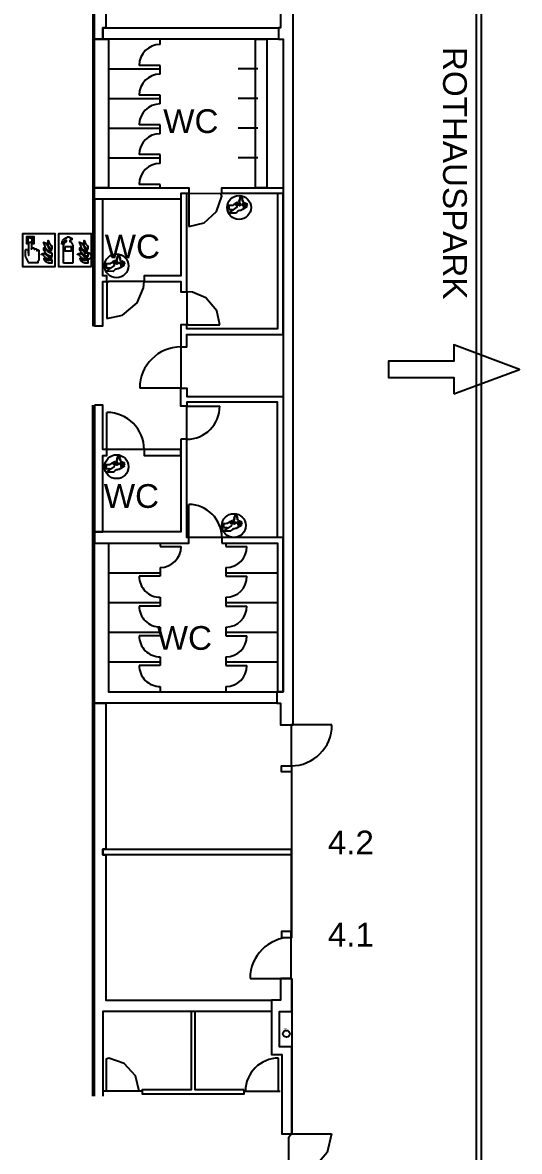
# Model space of a CAD drawing. Header units: metres. Extents: x 19 to 194, y 62 to 154.
# Drawn here: x 179.11 to 194.28, y 81.3 to 115.77 of the extents above; entities that cross this region are included whole.
import ezdxf

# ---------------------------------------------------------------- set-up
doc = ezdxf.new("R2010")
doc.units = ezdxf.units.M
doc.header["$MEASUREMENT"] = 0
doc.layers.add('ALL', color=7, linetype='Continuous')
doc.styles.add('Arial', font='Arial.ttf')

msp = doc.modelspace()

# ---------------------------------------------------------------- linework, layer by layer
at = {"layer": 'ALL', "color": 18, "lineweight": 25, "true_color": 0x000000}
for points in [[(192.975, 62.1359), (192.975, 142.847)], [(193.125, 62.1359), (193.125, 142.847)], [(181.265, 106.5119), (181.265, 106.5099), (181.265, 128.1753)], [(183.315, 115.0995), (183.315, 115.265)], [(183.315, 114.4595), (182.675, 114.4595)], [(183.315, 114.194), (183.315, 114.4595)], [(181.74, 114.357), (183.315, 114.357)], [(186.3, 114.357), (185.7, 114.357)], [(181.74, 113.449), (183.315, 113.449)], [(183.315, 113.5515), (182.675, 113.5515)], [(183.315, 113.2835), (183.315, 113.5515)], [(186.3, 113.449), (185.7, 113.449)], [(181.74, 112.541), (183.315, 112.541)], [(183.315, 112.6435), (182.675, 112.6435)], [(183.315, 112.3755), (183.315, 112.6435)], [(186.3, 112.541), (185.7, 112.541)], [(183.315, 111.7355), (182.675, 111.7355)], [(183.315, 111.4675), (183.315, 111.7355)], [(181.74, 111.633), (183.315, 111.633)], [(186.3, 111.633), (185.7, 111.633)], [(183.315, 110.8275), (182.675, 110.8275)], [(183.315, 110.7275), (183.315, 110.8275)], [(183.95, 105.8653), (183.95, 104.6053)], [(183.95, 104.6053), (182.69, 104.6053)], [(181.2649, 82.9946), (181.2649, 104.09)], [(181.69, 102.73), (181.69, 103.865)], [(184.125, 103.045), (184.125, 104.055)], [(184.125, 104.055), (185.135, 104.055)], [(182.825, 102.73), (181.69, 102.73)], [(184.19, 100.045), (184.19, 101.055)], [(185.2, 100.045), (184.19, 100.045)], [(183.315, 99.87), (183.315, 99.77)], [(183.315, 99.77), (183.955, 99.77)], [(185.325, 99.87), (185.325, 99.77)], [(185.325, 99.77), (185.965, 99.77)], [(183.315, 98.962), (181.74, 98.962)], [(183.315, 99.13), (183.315, 98.862)], [(185.325, 99.13), (185.325, 98.862)], [(186.9, 98.962), (185.325, 98.962)], [(183.315, 98.862), (182.675, 98.862)], [(185.325, 98.862), (185.965, 98.862)], [(183.315, 98.222), (183.315, 97.954)], [(185.325, 98.222), (185.325, 97.954)], [(183.315, 98.054), (181.74, 98.054)], [(183.315, 97.954), (182.675, 97.954)], [(186.9, 98.054), (185.325, 98.054)], [(185.325, 97.954), (185.965, 97.954)], [(183.315, 97.314), (183.315, 97.046)], [(185.325, 97.314), (185.325, 97.046)], [(183.315, 97.146), (181.74, 97.146)], [(183.315, 97.046), (182.675, 97.046)], [(186.9, 97.146), (185.325, 97.146)], [(185.325, 97.046), (185.965, 97.046)], [(183.315, 96.238), (181.74, 96.238)], [(183.315, 96.4035), (183.315, 96.138)], [(185.325, 96.4035), (185.325, 96.138)], [(186.9, 96.238), (185.325, 96.238)], [(183.315, 96.138), (182.675, 96.138)], [(185.325, 96.138), (185.965, 96.138)], [(183.315, 95.498), (183.315, 95.33)], [(185.325, 95.498), (185.325, 95.33)], [(181.315, 82.9946), (181.315, 94.99), (181.655, 94.99), (181.655, 90.53), (181.565, 90.53), (181.565, 90.355), (181.655, 90.355), (181.655, 85.92), (186.715, 85.92), (186.715, 85.58), (181.565, 85.58), (181.565, 82.9946)], [(188.56, 94.3253), (187.31, 94.3253)], [(187.31, 94.3253), (187.31, 93.0753)], [(187.31, 86.5853), (187.31, 87.8353)], [(186.06, 86.5853), (187.31, 86.5853)], [(187.34, 86.585), (187.34, 81.845)], [(182.675, 83.1441), (182.5614, 83.6095), (182.2148, 83.9913), (181.7511, 84.1504), (181.665, 84.1239), (181.6635, 83.1441), (181.565, 83.1441)], [(186.9302, 83.144), (186.9302, 84.154)], [(182.765, 83.144), (181.665, 83.144)], [(185.875, 83.1437), (186.975, 83.1437)]]:
    msp.add_lwpolyline(points, dxfattribs=at)
for points in [[(181.565, 128.1753), (181.565, 124.6749), (181.655, 124.6749), (181.655, 120.2399), (181.565, 120.2399), (181.565, 120.0649), (181.655, 120.0649), (181.655, 115.6049), (181.565, 115.6049), (181.565, 115.2649), (181.315, 115.2649), (181.315, 128.1753)], [(187.375, 116.27), (186.985, 116.27), (186.985, 115.605), (186.925, 115.605), (186.925, 115.265), (187.075, 115.265), (187.075, 95.33), (186.8752, 95.33), (186.8752, 94.99), (186.985, 94.99), (186.9849, 94.325), (187.3749, 94.325)], [(186.925, 115.605), (186.925, 115.265), (181.565, 115.265), (181.565, 115.605)], [(181.315, 110.725), (181.315, 115.265), (181.74, 115.265), (181.74, 110.725)], [(186.575, 115.2653), (186.575, 110.7253), (186.225, 110.7253), (186.225, 115.2653)], [(181.315, 110.55), (181.315, 110.725), (184.19, 110.725), (184.19, 110.55), (183.95, 110.55), (183.95, 110.375), (181.315, 110.375), (181.315, 110.55)], [(185.2, 110.55), (185.2, 110.725), (187.075, 110.725), (187.075, 110.55)], [(181.315, 110.375), (181.315, 106.51), (181.565, 106.51), (181.565, 107.865), (181.69, 107.865), (181.69, 108.04), (181.565, 108.04), (181.565, 110.375)], [(183.95, 110.55), (183.95, 108.04), (182.825, 108.04), (182.825, 107.865), (183.95, 107.865), (183.95, 107.55), (184.125, 107.55), (184.125, 110.55)], [(186.9, 110.55), (186.9, 106.415), (184.125, 106.415), (184.125, 106.54), (183.95, 106.54), (183.95, 105.8653), (184.125, 105.8653), (184.125, 106.24), (187.075, 106.24), (187.075, 110.55)], [(184.19, 109.54), (184.6554, 109.6536), (185.0373, 110.0002), (185.1963, 110.4639), (185.1698, 110.55), (184.19, 110.5349), (184.19, 109.6644)], [(181.69, 106.73), (182.1693, 106.8362), (182.6172, 107.2104), (182.8076, 107.667), (182.825, 107.8615), (181.7412, 107.865), (181.69, 107.8174), (181.69, 106.8289)], [(185.135, 106.54), (185.0405, 106.9666), (184.7075, 107.3651), (184.3012, 107.5345), (184.1281, 107.55), (184.125, 106.5856), (184.1674, 106.54), (185.047, 106.54)], [(186.9, 100.0449), (186.9, 104.1799), (184.125, 104.1799), (184.125, 104.0549), (183.95, 104.0549), (183.95, 104.6084), (184.125, 104.6084), (184.125, 104.3549), (187.075, 104.3549), (187.075, 100.0449)], [(181.315, 104.09), (181.315, 100.22), (181.565, 100.22), (181.565, 102.555), (181.69, 102.555), (181.69, 102.73), (181.565, 102.73), (181.565, 104.09)], [(183.95, 103.045), (183.95, 100.22), (181.315, 100.22), (181.315, 99.87), (184.19, 99.87), (184.19, 100.045), (184.125, 100.045), (184.125, 103.045)], [(183.95, 102.73), (182.825, 102.73), (182.825, 102.555), (183.95, 102.555)], [(185.2, 99.87), (186.9, 99.87), (186.9, 95.33), (187.075, 95.33), (187.075, 100.045), (185.2, 100.045)], [(181.74, 99.87), (181.74, 95.33), (186.8752, 95.33), (186.875, 94.99), (181.315, 94.99), (181.315, 99.87)], [(187.32, 93.0752), (187.32, 92.8949), (187.015, 92.8949), (187.015, 93.0752)], [(187.34, 93.0753), (187.32, 93.0753), (187.3193, 87.8349), (187.34, 87.8349), (187.34, 93.0753)], [(187.3196, 90.53), (187.3196, 90.355), (181.565, 90.355), (181.565, 90.53)], [(187.3193, 87.835), (187.3193, 88.015), (187.015, 88.015), (187.015, 87.835)], [(187.34, 86.585), (186.985, 86.585), (186.985, 85.92), (186.715, 85.92), (186.715, 84.26), (187.0249, 84.26), (187.0249, 81.845), (187.34, 81.845), (187.34, 84.5), (186.955, 84.5), (186.955, 85.58), (187.34, 85.58)], [(185.875, 83.18), (184.38, 83.18), (184.38, 85.58), (184.26, 85.58), (184.26, 83.18), (182.765, 83.18), (182.765, 83.06), (185.875, 83.06)], [(188.55, 81.845), (188.4154, 81.2677), (188.0007, 80.7811), (187.4297, 80.5531), (187.2902, 80.5392), (187.8812, 80.3744), (188.3276, 79.9636), (188.5412, 79.3863), (188.5497, 79.265), (188.4574, 79.235), (187.3477, 79.235), (187.245, 79.2762), (187.245, 81.7423), (187.317, 81.845), (188.4267, 81.845)]]:
    msp.add_lwpolyline(points, close=True, dxfattribs=at)
at = {"layer": 'ALL', "color": 4, "lineweight": 25}
for points in [[(185.41, 110.0602), (185.4882, 110.0627), (185.5142, 110.0611), (185.5473, 110.0537), (185.5503, 110.0492), (185.6506, 110.1181), (185.6614, 110.1561), (185.6809, 110.1929), (185.6316, 110.1948), (185.6275, 110.1964), (185.6242, 110.2002), (185.625, 110.2065), (185.6422, 110.2163), (185.6595, 110.2221), (185.6724, 110.2305), (185.683, 110.2478), (185.6843, 110.2575), (185.6821, 110.265), (185.6781, 110.2686), (185.6737, 110.2708), (185.6657, 110.2695), (185.648, 110.2602), (185.6059, 110.2407), (185.5842, 110.2265), (185.57, 110.2168), (185.5576, 110.2061), (185.5443, 110.1968), (185.5297, 110.1858), (185.5053, 110.1827), (185.4619, 110.1796), (185.4098, 110.1779), (185.41, 110.0602)], [(185.4108, 109.9533), (185.6505, 110.1181), (185.6614, 110.156), (185.6809, 110.1929), (185.7058, 110.2286), (185.7288, 110.2626), (185.7338, 110.2645), (185.7437, 110.2605), (185.7474, 110.2478), (185.7456, 110.2252), (185.7244, 110.1897), (185.7233, 110.1803), (185.7265, 110.1786), (185.7338, 110.1806), (185.8949, 110.2674), (185.9027, 110.2689), (185.9113, 110.2645), (185.9151, 110.2583), (185.914, 110.2495), (185.9049, 110.2421), (185.8308, 110.1933), (185.8313, 110.19), (185.8343, 110.1897), (185.9431, 110.2461), (185.9517, 110.2461), (185.9575, 110.2413), (185.9587, 110.233), (185.9559, 110.227), (185.9314, 110.2103), (185.8484, 110.1593), (185.8491, 110.1571), (185.8518, 110.1551), (185.9535, 110.206), (185.9617, 110.2045), (185.9669, 110.1991), (185.9679, 110.1923), (185.9646, 110.1857), (185.9569, 110.1804), (185.8575, 110.1196), (185.8566, 110.1165), (185.8588, 110.1145), (185.9368, 110.1522), (185.9425, 110.1521), (185.9492, 110.1488), (185.9515, 110.1424), (185.9524, 110.1389), (185.9503, 110.1327), (185.9431, 110.1278), (185.8303, 110.0579), (185.8127, 110.0468), (185.799, 110.0391), (185.7741, 110.0318), (185.7492, 110.0262), (185.7196, 110.0236), (185.7029, 110.0168), (185.6844, 110.0065), (185.6556, 109.9829), (185.62, 109.9516), (185.4108, 109.9533)], [(181.6691, 108.2798), (181.7473, 108.2823), (181.7733, 108.2807), (181.8064, 108.2733), (181.8094, 108.2688), (181.9097, 108.3377), (181.9205, 108.3757), (181.94, 108.4125), (181.8907, 108.4144), (181.8866, 108.416), (181.8833, 108.4198), (181.8841, 108.4261), (181.9013, 108.4359), (181.9186, 108.4417), (181.9315, 108.4501), (181.9421, 108.4674), (181.9434, 108.4771), (181.9412, 108.4846), (181.9372, 108.4882), (181.9328, 108.4904), (181.9248, 108.4891), (181.9071, 108.4798), (181.865, 108.4603), (181.8433, 108.4461), (181.8291, 108.4364), (181.8167, 108.4257), (181.8034, 108.4164), (181.7888, 108.4054), (181.7644, 108.4023), (181.721, 108.3992), (181.6689, 108.3975), (181.6691, 108.2798)], [(181.67, 108.173), (181.9097, 108.3378), (181.9206, 108.3757), (181.9401, 108.4126), (181.965, 108.4483), (181.988, 108.4823), (181.993, 108.4842), (182.0029, 108.4802), (182.0066, 108.4675), (182.0048, 108.4449), (181.9836, 108.4094), (181.9825, 108.4), (181.9857, 108.3983), (181.993, 108.4003), (182.1541, 108.4871), (182.1619, 108.4886), (182.1705, 108.4842), (182.1743, 108.478), (182.1732, 108.4692), (182.1641, 108.4618), (182.09, 108.413), (182.0905, 108.4097), (182.0935, 108.4094), (182.2023, 108.4658), (182.2109, 108.4658), (182.2167, 108.461), (182.2179, 108.4527), (182.2151, 108.4467), (182.1906, 108.43), (182.1076, 108.379), (182.1083, 108.3768), (182.111, 108.3748), (182.2127, 108.4257), (182.2209, 108.4242), (182.2261, 108.4188), (182.2271, 108.412), (182.2238, 108.4054), (182.2161, 108.4001), (182.1167, 108.3393), (182.1158, 108.3362), (182.118, 108.3342), (182.196, 108.3719), (182.2017, 108.3718), (182.2084, 108.3685), (182.2107, 108.3621), (182.2116, 108.3586), (182.2095, 108.3524), (182.2023, 108.3475), (182.0895, 108.2776), (182.0719, 108.2665), (182.0582, 108.2588), (182.0333, 108.2515), (182.0084, 108.2459), (181.9788, 108.2433), (181.9621, 108.2365), (181.9436, 108.2262), (181.9148, 108.2026), (181.8792, 108.1713), (181.67, 108.173)], [(192.2835, 104.4282), (194.2835, 105.1782), (192.2835, 105.9282), (192.2835, 105.4282), (190.2835, 105.4282), (190.2835, 104.9282), (192.2835, 104.9282), (192.2835, 104.4282)], [(181.6713, 102.1462), (181.7495, 102.1487), (181.7755, 102.1471), (181.8086, 102.1397), (181.8116, 102.1352), (181.9119, 102.2041), (181.9227, 102.2421), (181.9422, 102.2789), (181.8929, 102.2808), (181.8888, 102.2824), (181.8855, 102.2862), (181.8863, 102.2925), (181.9035, 102.3023), (181.9208, 102.3081), (181.9337, 102.3165), (181.9443, 102.3338), (181.9456, 102.3435), (181.9434, 102.351), (181.9394, 102.3546), (181.935, 102.3568), (181.927, 102.3555), (181.9093, 102.3462), (181.8672, 102.3267), (181.8455, 102.3125), (181.8313, 102.3028), (181.8189, 102.2921), (181.8056, 102.2828), (181.791, 102.2718), (181.7666, 102.2687), (181.7232, 102.2656), (181.6711, 102.2639), (181.6713, 102.1462)], [(181.6721, 102.0393), (181.9118, 102.2041), (181.9227, 102.242), (181.9422, 102.2789), (181.9671, 102.3146), (181.9901, 102.3486), (181.9951, 102.3505), (182.005, 102.3465), (182.0087, 102.3338), (182.0069, 102.3112), (181.9857, 102.2757), (181.9846, 102.2663), (181.9878, 102.2646), (181.9951, 102.2666), (182.1562, 102.3534), (182.164, 102.3549), (182.1726, 102.3505), (182.1764, 102.3443), (182.1753, 102.3355), (182.1662, 102.3281), (182.0921, 102.2793), (182.0926, 102.276), (182.0956, 102.2757), (182.2044, 102.3321), (182.213, 102.3321), (182.2188, 102.3273), (182.22, 102.319), (182.2172, 102.313), (182.1927, 102.2963), (182.1097, 102.2453), (182.1104, 102.2431), (182.1131, 102.2411), (182.2148, 102.292), (182.223, 102.2905), (182.2282, 102.2851), (182.2292, 102.2783), (182.2259, 102.2717), (182.2182, 102.2664), (182.1188, 102.2056), (182.1179, 102.2025), (182.1201, 102.2005), (182.1981, 102.2382), (182.2038, 102.2381), (182.2105, 102.2348), (182.2128, 102.2284), (182.2137, 102.2249), (182.2116, 102.2187), (182.2044, 102.2138), (182.0916, 102.1439), (182.074, 102.1328), (182.0603, 102.1251), (182.0354, 102.1178), (182.0105, 102.1122), (181.9809, 102.1096), (181.9642, 102.1028), (181.9457, 102.0925), (181.9169, 102.0689), (181.8813, 102.0376), (181.6721, 102.0393)], [(185.2503, 100.3472), (185.3285, 100.3497), (185.3545, 100.3481), (185.3876, 100.3407), (185.3906, 100.3362), (185.4909, 100.4051), (185.5017, 100.4431), (185.5212, 100.4799), (185.4719, 100.4818), (185.4678, 100.4834), (185.4645, 100.4872), (185.4653, 100.4935), (185.4825, 100.5033), (185.4998, 100.5091), (185.5127, 100.5175), (185.5233, 100.5348), (185.5246, 100.5445), (185.5224, 100.552), (185.5184, 100.5556), (185.514, 100.5578), (185.506, 100.5565), (185.4883, 100.5472), (185.4462, 100.5277), (185.4245, 100.5135), (185.4103, 100.5038), (185.3979, 100.4931), (185.3846, 100.4838), (185.37, 100.4728), (185.3456, 100.4697), (185.3022, 100.4666), (185.2501, 100.4649), (185.2503, 100.3472)], [(185.2511, 100.2403), (185.4908, 100.4051), (185.5017, 100.443), (185.5212, 100.4799), (185.5461, 100.5156), (185.5691, 100.5496), (185.5741, 100.5515), (185.584, 100.5475), (185.5877, 100.5348), (185.5859, 100.5122), (185.5647, 100.4767), (185.5636, 100.4673), (185.5668, 100.4656), (185.5741, 100.4676), (185.7352, 100.5544), (185.743, 100.5559), (185.7516, 100.5515), (185.7554, 100.5453), (185.7543, 100.5365), (185.7452, 100.5291), (185.6711, 100.4803), (185.6716, 100.477), (185.6746, 100.4767), (185.7834, 100.5331), (185.792, 100.5331), (185.7978, 100.5283), (185.799, 100.52), (185.7962, 100.514), (185.7717, 100.4973), (185.6887, 100.4463), (185.6894, 100.4441), (185.6921, 100.4421), (185.7938, 100.493), (185.802, 100.4915), (185.8072, 100.4861), (185.8082, 100.4793), (185.8049, 100.4727), (185.7972, 100.4674), (185.6978, 100.4066), (185.6969, 100.4035), (185.6991, 100.4015), (185.7771, 100.4392), (185.7828, 100.4391), (185.7895, 100.4358), (185.7918, 100.4294), (185.7927, 100.4259), (185.7906, 100.4197), (185.7834, 100.4148), (185.6706, 100.3449), (185.653, 100.3338), (185.6393, 100.3261), (185.6144, 100.3188), (185.5895, 100.3132), (185.5599, 100.3106), (185.5432, 100.3038), (185.5247, 100.2935), (185.4959, 100.2699), (185.4603, 100.2386), (185.2511, 100.2403)]]:
    msp.add_lwpolyline(points, close=True, dxfattribs=at)
for points in [[(185.7256, 110.1917), (185.753, 110.1909)], [(181.9848, 108.4113), (182.0122, 108.4105)], [(181.9869, 102.2777), (182.0143, 102.2769)], [(185.5659, 100.4787), (185.5933, 100.4779)]]:
    msp.add_lwpolyline(points, dxfattribs=at)
at = {"layer": 'ALL', "color": 1, "lineweight": 25}
for points in [[(179.6149, 109.3222), (179.1149, 109.3222), (179.1149, 108.3222), (180.1149, 108.3222)], [(180.3183, 109.0049), (180.3218, 109.0687)], [(180.3519, 109.0049), (180.3183, 109.0049)], [(180.3218, 109.0688), (180.3338, 109.1148)], [(180.3338, 109.1148), (180.4311, 109.1965)], [(180.3564, 109.0601), (180.3519, 109.0049)], [(180.4316, 109.1288), (180.3564, 109.0601)], [(180.3689, 108.4177), (180.3689, 108.9717)], [(180.4311, 109.1965), (180.4722, 109.1965)], [(180.4603, 109.1288), (180.4316, 109.1288)], [(180.4603, 109.0688), (180.4603, 109.1288)], [(180.4722, 109.1965), (180.4722, 109.2261)], [(180.4722, 109.2261), (180.5514, 109.2261)], [(180.5514, 109.2261), (180.5514, 109.1915)], [(180.5514, 109.1915), (180.5893, 109.1915)], [(180.5603, 109.1288), (180.5603, 109.0688)], [(180.5893, 109.1288), (180.5603, 109.1288)], [(180.5893, 109.1915), (180.6229, 109.183)], [(180.6229, 109.1388), (180.5893, 109.1288)], [(180.6229, 109.183), (180.6229, 109.1389)], [(180.6517, 108.9717), (180.6517, 108.4177)], [(180.6517, 108.4177), (180.3689, 108.4177)]]:
    msp.add_lwpolyline(points, dxfattribs=at)
for points in [[(179.1149, 108.3222), (180.1149, 108.3222), (180.1149, 109.3222), (179.1149, 109.3222)], [(181.2149, 108.3222), (181.2149, 109.3222), (180.2149, 109.3222), (180.2149, 108.3222)], [(179.2058, 108.8207), (179.2094, 108.8269), (179.2141, 108.8316), (179.2193, 108.8352), (179.2245, 108.8368), (179.2307, 108.8383), (179.237, 108.8383), (179.2437, 108.8378), (179.2494, 108.8368), (179.2556, 108.8357), (179.2749, 108.8217), (179.2837, 108.8072), (179.2884, 108.7916), (179.2894, 108.7755), (179.291, 108.6677), (179.293, 108.6648), (179.3039, 108.6648), (179.3065, 108.6677), (179.3065, 109.0183), (179.3066, 109.0204), (179.3067, 109.0225), (179.307, 109.0246), (179.3073, 109.0267), (179.3077, 109.0288), (179.3083, 109.0308), (179.3089, 109.0328), (179.3096, 109.0347), (179.3104, 109.0367), (179.3113, 109.0385), (179.3123, 109.0404), (179.3133, 109.0421), (179.3145, 109.0438), (179.3157, 109.0455), (179.317, 109.047), (179.3183, 109.0485), (179.3197, 109.0499), (179.3212, 109.0513), (179.3228, 109.0525), (179.3244, 109.0537), (179.326, 109.0548), (179.3277, 109.0557), (179.3295, 109.0566), (179.3313, 109.0574), (179.3331, 109.0581), (179.3349, 109.0587), (179.3368, 109.0591), (179.3387, 109.0595), (179.3406, 109.0598), (179.3425, 109.0599), (179.3444, 109.06), (179.3463, 109.0599), (179.3483, 109.0598), (179.3502, 109.0595), (179.3521, 109.0591), (179.3539, 109.0587), (179.3558, 109.0581), (179.3576, 109.0574), (179.3594, 109.0566), (179.3611, 109.0557), (179.3628, 109.0548), (179.3645, 109.0537), (179.3661, 109.0525), (179.3676, 109.0513), (179.3691, 109.0499), (179.3705, 109.0485), (179.3719, 109.047), (179.3732, 109.0455), (179.3744, 109.0438), (179.3755, 109.0421), (179.3766, 109.0404), (179.3776, 109.0385), (179.3785, 109.0367), (179.3793, 109.0347), (179.38, 109.0328), (179.3806, 109.0308), (179.3811, 109.0288), (179.3816, 109.0267), (179.3819, 109.0246), (179.3821, 109.0225), (179.3823, 109.0204), (179.3823, 109.0183), (179.3823, 109.018), (179.3823, 108.8541), (179.3906, 108.87), (179.3958, 108.8747), (179.4015, 108.8788), (179.414, 108.8861), (179.4208, 108.8887), (179.4275, 108.8903), (179.4343, 108.8913), (179.4415, 108.8913), (179.4483, 108.8897), (179.454, 108.8871), (179.4587, 108.8835), (179.4623, 108.8793), (179.4659, 108.8747), (179.469, 108.8695), (179.4711, 108.8643), (179.4727, 108.8591), (179.4742, 108.8534), (179.4753, 108.8472), (179.4743, 108.8345), (179.481, 108.8456), (179.4867, 108.8492), (179.4929, 108.8529), (179.4992, 108.8555), (179.5059, 108.8575), (179.5127, 108.8586), (179.5194, 108.8591), (179.5256, 108.8575), (179.5324, 108.8555), (179.5381, 108.8518), (179.5428, 108.8487), (179.5459, 108.8446), (179.548, 108.8404), (179.5495, 108.8357), (179.5506, 108.8311), (179.5516, 108.8264), (179.5521, 108.8212), (179.5532, 108.816), (179.5542, 108.8113), (179.5526, 108.7991), (179.5604, 108.8098), (179.5656, 108.8129), (179.5708, 108.816), (179.5765, 108.8191), (179.5817, 108.8217), (179.5874, 108.8233), (179.5931, 108.8243), (179.5988, 108.8243), (179.6051, 108.8233), (179.6149, 108.8162), (179.616, 108.5277), (179.6149, 108.5253), (179.6103, 108.5149), (179.6046, 108.5052), (179.5983, 108.4972), (179.5931, 108.4928), (179.589, 108.4883), (179.5859, 108.4834), (179.5843, 108.4782), (179.5843, 108.4318), (179.2978, 108.4318), (179.2893, 108.4697), (179.2686, 108.5097), (179.2479, 108.5502), (179.237, 108.5699), (179.226, 108.5901), (179.2157, 108.6099), (179.2058, 108.6444)], [(179.2975, 109.0133), (179.2408, 109.0133), (179.2408, 109.2329), (179.4604, 109.2329), (179.4604, 109.0133), (179.3962, 109.0133), (179.3962, 109.0464), (179.4273, 109.0464), (179.4273, 109.1991), (179.2739, 109.1991), (179.2739, 109.0464), (179.2975, 109.0464), (179.2975, 109.0133)], [(179.7424, 109.0615), (179.7871, 109.0542), (179.8208, 109.0371), (179.8462, 109.0117), (179.8665, 108.981), (179.8831, 108.9468), (179.8987, 108.9104), (179.9158, 108.8756), (179.9371, 108.8429), (179.9651, 108.8154), (180.002, 108.7951), (179.9885, 108.791), (179.9745, 108.7884), (179.9599, 108.7879), (179.9459, 108.7889), (179.9314, 108.7915), (179.9174, 108.7951), (179.9039, 108.8003), (179.8904, 108.8071), (179.8784, 108.8144), (179.867, 108.8227), (179.8462, 108.8429), (179.8307, 108.8647), (179.8182, 108.8886), (179.8083, 108.9135), (179.8006, 108.9395), (179.7922, 108.9654), (179.7839, 108.9909), (179.773, 109.0158), (179.7595, 109.0397), (179.7424, 109.0615)], [(179.987, 108.86), (179.9693, 108.8746), (179.9517, 108.8902), (179.9356, 108.9073), (179.921, 108.9255), (179.9086, 108.9447), (179.8982, 108.9654), (179.8914, 108.9872), (179.8878, 109.0101), (179.8878, 109.034), (179.8982, 109.1103), (179.9049, 109.0932), (179.9122, 109.0755), (179.9195, 109.0573), (179.9278, 109.0397), (179.9371, 109.022), (179.947, 109.0049), (179.9589, 108.9893), (179.9719, 108.9748), (179.9875, 108.9618), (180.0051, 108.9509), (180.0051, 108.8471), (179.987, 108.86)], [(180.4084, 108.9232), (180.4084, 108.8013), (180.6122, 108.8013), (180.6122, 108.9232), (180.4084, 108.9232)], [(181.102, 108.7951), (181.0885, 108.791), (181.0745, 108.7884), (181.0599, 108.7879), (181.0459, 108.7889), (181.0314, 108.7915), (181.0174, 108.7951), (181.0039, 108.8003), (180.9904, 108.8071), (180.9784, 108.8144), (180.967, 108.8227), (180.9462, 108.8429), (180.9307, 108.8647), (180.9182, 108.8886), (180.9083, 108.9135), (180.9006, 108.9395), (180.8922, 108.9654), (180.8839, 108.9909), (180.873, 109.0158), (180.8595, 109.0397), (180.8424, 109.0615), (180.8871, 109.0542), (180.9208, 109.0371), (180.9462, 109.0117), (180.9665, 108.981), (180.9831, 108.9468), (180.9987, 108.9104), (181.0158, 108.8756), (181.0371, 108.8429), (181.0651, 108.8154), (181.102, 108.7951)], [(181.1051, 108.9509), (181.1051, 108.8471), (181.087, 108.86), (181.0693, 108.8746), (181.0517, 108.8902), (181.0356, 108.9073), (181.021, 108.9255), (181.0086, 108.9447), (180.9982, 108.9654), (180.9914, 108.9872), (180.9878, 109.0101), (180.9878, 109.034), (180.9982, 109.1103), (181.0049, 109.0932), (181.0122, 109.0755), (181.0195, 109.0573), (181.0278, 109.0397), (181.0371, 109.022), (181.047, 109.0049), (181.0589, 108.9893), (181.0719, 108.9748), (181.0875, 108.9618), (181.1051, 108.9509)], [(179.7958, 108.6112), (179.7803, 108.6294), (179.7647, 108.647), (179.7486, 108.6631), (179.7304, 108.6766), (179.7096, 108.686), (179.6868, 108.6906), (179.6967, 108.6984), (179.7081, 108.7047), (179.72, 108.7099), (179.7325, 108.7135), (179.746, 108.7161), (179.7595, 108.7166), (179.773, 108.7161), (179.7865, 108.7135), (179.7989, 108.7099), (179.8114, 108.7047), (179.8291, 108.6891), (179.8462, 108.6735), (179.8644, 108.6574), (179.8825, 108.6424), (179.9012, 108.6278), (179.9204, 108.6143), (179.9407, 108.6024), (179.9609, 108.5925), (179.9828, 108.5847), (180.0051, 108.58), (179.9942, 108.5707), (179.9817, 108.5629), (179.9682, 108.5572), (179.9542, 108.553), (179.9397, 108.5499), (179.9251, 108.5489), (179.9101, 108.5489), (179.8955, 108.5499), (179.881, 108.5525), (179.867, 108.5556), (179.8462, 108.5645), (179.828, 108.5775), (179.8114, 108.593), (179.7958, 108.6112)], [(180.0051, 108.7343), (180.0051, 108.6268), (179.9729, 108.6336), (179.9408, 108.6445), (179.9101, 108.6595), (179.881, 108.6777), (179.854, 108.699), (179.8296, 108.7234), (179.8084, 108.7499), (179.7902, 108.779), (179.7762, 108.8096), (179.7663, 108.8418), (179.7663, 108.8937), (179.785, 108.8698), (179.8052, 108.8475), (179.8265, 108.8262), (179.8489, 108.806), (179.8727, 108.7878), (179.8977, 108.7717), (179.9236, 108.7582), (179.9501, 108.7473), (179.9771, 108.739), (180.0051, 108.7343)], [(179.881, 108.4329), (179.8623, 108.4402), (179.8452, 108.449), (179.8291, 108.4609), (179.8151, 108.4755), (179.8062, 108.4843), (179.799, 108.4936), (179.7927, 108.5035), (179.787, 108.5139), (179.7824, 108.5248), (179.7787, 108.5357), (179.7761, 108.5466), (179.7735, 108.558), (179.7715, 108.5684), (179.7699, 108.5793), (179.7891, 108.5627), (179.8099, 108.5492), (179.8317, 108.5372), (179.8551, 108.5284), (179.8795, 108.5222), (179.9044, 108.518), (179.9293, 108.5165), (179.9547, 108.518), (179.9802, 108.5211), (180.0051, 108.5274), (180.0051, 108.4235), (179.9838, 108.4225), (179.962, 108.4225), (179.9407, 108.423), (179.92, 108.4246), (179.9002, 108.4282), (179.881, 108.4329)], [(181.1051, 108.58), (181.0942, 108.5707), (181.0817, 108.5629), (181.0682, 108.5572), (181.0542, 108.553), (181.0397, 108.5499), (181.0251, 108.5489), (181.0101, 108.5489), (180.9955, 108.5499), (180.981, 108.5525), (180.967, 108.5556), (180.9462, 108.5645), (180.928, 108.5775), (180.9114, 108.593), (180.8958, 108.6112), (180.8803, 108.6294), (180.8647, 108.647), (180.8486, 108.6631), (180.8304, 108.6766), (180.8096, 108.686), (180.7868, 108.6906), (180.7967, 108.6984), (180.8081, 108.7047), (180.82, 108.7099), (180.8325, 108.7135), (180.846, 108.7161), (180.8595, 108.7166), (180.873, 108.7161), (180.8865, 108.7135), (180.8989, 108.7099), (180.9114, 108.7047), (180.9291, 108.6891), (180.9462, 108.6735), (180.9644, 108.6574), (180.9825, 108.6424), (181.0012, 108.6278), (181.0204, 108.6143), (181.0407, 108.6024), (181.0609, 108.5925), (181.0828, 108.5847), (181.1051, 108.58)], [(181.1051, 108.7343), (181.1051, 108.6268), (181.0729, 108.6336), (181.0408, 108.6445), (181.0101, 108.6595), (180.981, 108.6777), (180.954, 108.699), (180.9296, 108.7234), (180.9084, 108.7499), (180.8902, 108.779), (180.8762, 108.8096), (180.8663, 108.8418), (180.8663, 108.8937), (180.885, 108.8698), (180.9052, 108.8475), (180.9265, 108.8262), (180.9489, 108.806), (180.9727, 108.7878), (180.9977, 108.7717), (181.0236, 108.7582), (181.0501, 108.7473), (181.0771, 108.739), (181.1051, 108.7343)], [(181.1051, 108.5274), (181.1051, 108.4235), (181.0838, 108.4225), (181.062, 108.4225), (181.0407, 108.423), (181.02, 108.4246), (181.0002, 108.4282), (180.981, 108.4329), (180.9623, 108.4402), (180.9452, 108.449), (180.9291, 108.4609), (180.9151, 108.4755), (180.9062, 108.4843), (180.899, 108.4936), (180.8927, 108.5035), (180.887, 108.5139), (180.8824, 108.5248), (180.8787, 108.5357), (180.8761, 108.5466), (180.8735, 108.558), (180.8715, 108.5684), (180.8699, 108.5793), (180.8891, 108.5627), (180.9099, 108.5492), (180.9317, 108.5372), (180.9551, 108.5284), (180.9795, 108.5222), (181.0044, 108.518), (181.0293, 108.5165), (181.0547, 108.518), (181.0802, 108.5211), (181.1051, 108.5274)]]:
    msp.add_lwpolyline(points, close=True, dxfattribs=at)
at = {"layer": 'ALL', "color": 4, "lineweight": 25}
for centre, radius in [((185.7242, 110.1225), 0.3645), ((185.7291, 110.3019), 0.00579), ((185.7363, 110.328), 0.00579), ((185.7433, 110.3537), 0.00579), ((185.7497, 110.3801), 0.00579), ((185.7578, 110.4067), 0.00579), ((185.7644, 110.4339), 0.00579), ((185.7862, 110.4327), 0.00579), ((185.8079, 110.4339), 0.00579), ((185.8145, 110.4067), 0.00579), ((185.8226, 110.3801), 0.00579), ((185.829, 110.3537), 0.00579), ((185.836, 110.328), 0.00579), ((185.8432, 110.3019), 0.00579), ((181.9833, 108.3421), 0.3645), ((182.0024, 108.5734), 0.00579), ((182.0088, 108.5997), 0.00579), ((182.0169, 108.6264), 0.00579), ((182.0236, 108.6536), 0.00579), ((182.0453, 108.6524), 0.00579), ((182.067, 108.6536), 0.00579), ((182.0737, 108.6264), 0.00579), ((182.0818, 108.5997), 0.00579), ((182.0882, 108.5734), 0.00579), ((181.9882, 108.5216), 0.00579), ((181.9955, 108.5476), 0.00579), ((182.0951, 108.5476), 0.00579), ((182.1024, 108.5216), 0.00579), ((181.9855, 102.2085), 0.3645), ((181.9904, 102.3879), 0.00579), ((181.9976, 102.414), 0.00579), ((182.0046, 102.4397), 0.00579), ((182.0109, 102.4661), 0.00579), ((182.019, 102.4927), 0.00579), ((182.0257, 102.5199), 0.00579), ((182.0474, 102.5187), 0.00579), ((182.0691, 102.5199), 0.00579), ((182.0758, 102.4927), 0.00579), ((182.0839, 102.4661), 0.00579), ((182.0903, 102.4397), 0.00579), ((182.0972, 102.414), 0.00579), ((182.1045, 102.3879), 0.00579), ((185.5645, 100.4095), 0.3645), ((185.5836, 100.6407), 0.00579), ((185.5899, 100.6671), 0.00579), ((185.598, 100.6937), 0.00579), ((185.6047, 100.7209), 0.00579), ((185.6264, 100.7197), 0.00579), ((185.6482, 100.7209), 0.00579), ((185.6548, 100.6937), 0.00579), ((185.6629, 100.6671), 0.00579), ((185.6693, 100.6407), 0.00579), ((185.5694, 100.5889), 0.00579), ((185.5766, 100.615), 0.00579), ((185.6762, 100.615), 0.00579), ((185.6835, 100.5889), 0.00579)]:
    msp.add_circle(centre, radius, dxfattribs=at)
at = {"layer": 'ALL', "color": 18, "lineweight": 25, "true_color": 0x000000}
for centre in [(181.0987, 108.6397), (187.1699, 84.8951)]:
    msp.add_circle(centre, 0.1055, dxfattribs=at)
for centre, radius, start, end in [((183.315, 114.4595), 0.64, 89.99989, 179.99989), ((183.315, 113.554), 0.64, 89.99989, 179.99989), ((183.315, 112.6435), 0.64, 89.99989, 179.99989), ((183.315, 111.7355), 0.64, 89.99989, 179.99989), ((183.315, 110.8275), 0.64, 89.99989, 179.99989), ((183.95, 104.6053), 1.26, 89.99989, 179.99989), ((181.69, 102.73), 1.135, -0.00011, 89.99989), ((184.125, 104.055), 1.01, -90.00011, -0.00011), ((184.19, 100.045), 1.01, -0.00011, 89.99989), ((183.315, 99.77), 0.64, -90.00011, -0.00011), ((185.325, 99.77), 0.64, -90.00011, -0.00011), ((183.315, 98.862), 0.64, 179.99989, -90.00011), ((185.325, 98.862), 0.64, -90.00011, -0.00011), ((183.315, 97.954), 0.64, 179.99989, -90.00011), ((185.325, 97.954), 0.64, -90.00011, -0.00011), ((183.315, 97.0435), 0.64, 179.99989, -90.00011), ((185.325, 97.0435), 0.64, -90.00011, -0.00011), ((183.315, 96.138), 0.64, 179.99989, -90.00011), ((185.325, 96.138), 0.64, -90.00011, -0.00011), ((187.31, 94.3253), 1.25, -90, 0), ((187.31, 86.5853), 1.25, 90, -180), ((186.9302, 83.144), 1.01, 90, -180)]:
    msp.add_arc(centre, radius, start, end, dxfattribs=at)
at = {"layer": 'ALL', "color": 1, "lineweight": 25}
for centre, radius, start, end in [((179.3506, 109.1231), 0.061, -90, 90), ((179.3506, 109.1231), 0.061, -90, 90), ((180.4725, 108.9657), 0.1037, 96.73971, 176.69013), ((180.5481, 108.9657), 0.1037, 3.30987, 83.26029)]:
    msp.add_arc(centre, radius, start, end, dxfattribs=at)

# ---------------------------------------------------------------- texts
at = {"layer": 'ALL', "color": 18, "true_color": 0x000000, "style": 'Arial'}
for s, height, rotation, p in [('ROTHAUSPARK', 0.725, 270, (191.953, 115.023)), ('H', 0.1087, 269.9999, (187.0832, 85.0655))]:
    msp.add_text(s, height=height, rotation=rotation, dxfattribs=at).set_placement(p)
for s, height, p in [('WC', 0.725, (183.408, 112.3949)), ('WC', 0.725, (181.6227, 108.5681)), ('F', 0.1087, (181.0346, 108.5647)), ('WC', 0.725, (181.594, 100.9509)), ('WC', 0.725, (183.2111, 96.6173)), ('4.2', 0.725, (188.4334, 90.372)), ('4.1', 0.725, (188.4334, 87.5602))]:
    msp.add_text(s, height=height, dxfattribs=at).set_placement(p)

doc.saveas('drawing.dxf')
